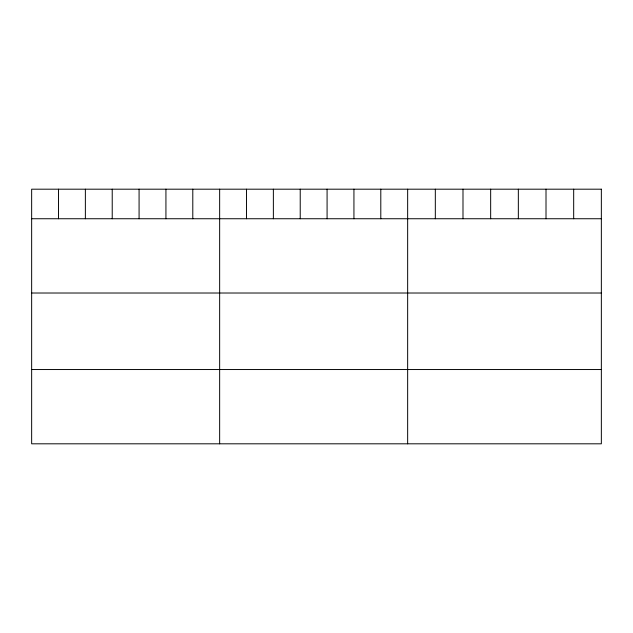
<?xml version="1.0" encoding="UTF-8"?>
<svg xmlns="http://www.w3.org/2000/svg" width="633" height="633" viewBox="0 0 633 633"><rect width="100%" height="100%" fill="white"/><g stroke="black" fill="none" stroke-linecap="round" stroke-linejoin="round"><path stroke-width="0.95" d="M31.65 218.741L601.35 218.741M31.65 293.016L601.35 293.016M31.65 369.537L601.35 369.537M573.68 189.188L573.68 218.741M546.01 189.188L546.01 218.741M518.34 189.188L518.34 218.741M490.662 189.188L490.662 218.741M462.992 189.188L462.992 218.741M435.322 189.188L435.322 218.741M407.652 189.188L407.652 443.812M380.797 189.188L380.797 218.741M353.934 189.188L353.934 218.741M327.079 189.188L327.079 218.741M300.224 189.188L300.224 218.741M273.369 189.188L273.369 218.741M246.506 189.188L246.506 218.741M219.651 189.188L219.651 443.812M192.796 189.188L192.796 218.741M165.933 189.188L165.933 218.741M139.078 189.188L139.078 218.741M112.223 189.188L112.223 218.741M85.368 189.188L85.368 218.741M58.505 189.188L58.505 218.741M601.35 189.188L31.65 189.188L31.65 443.812L601.35 443.812L601.35 189.188"/></g></svg>
